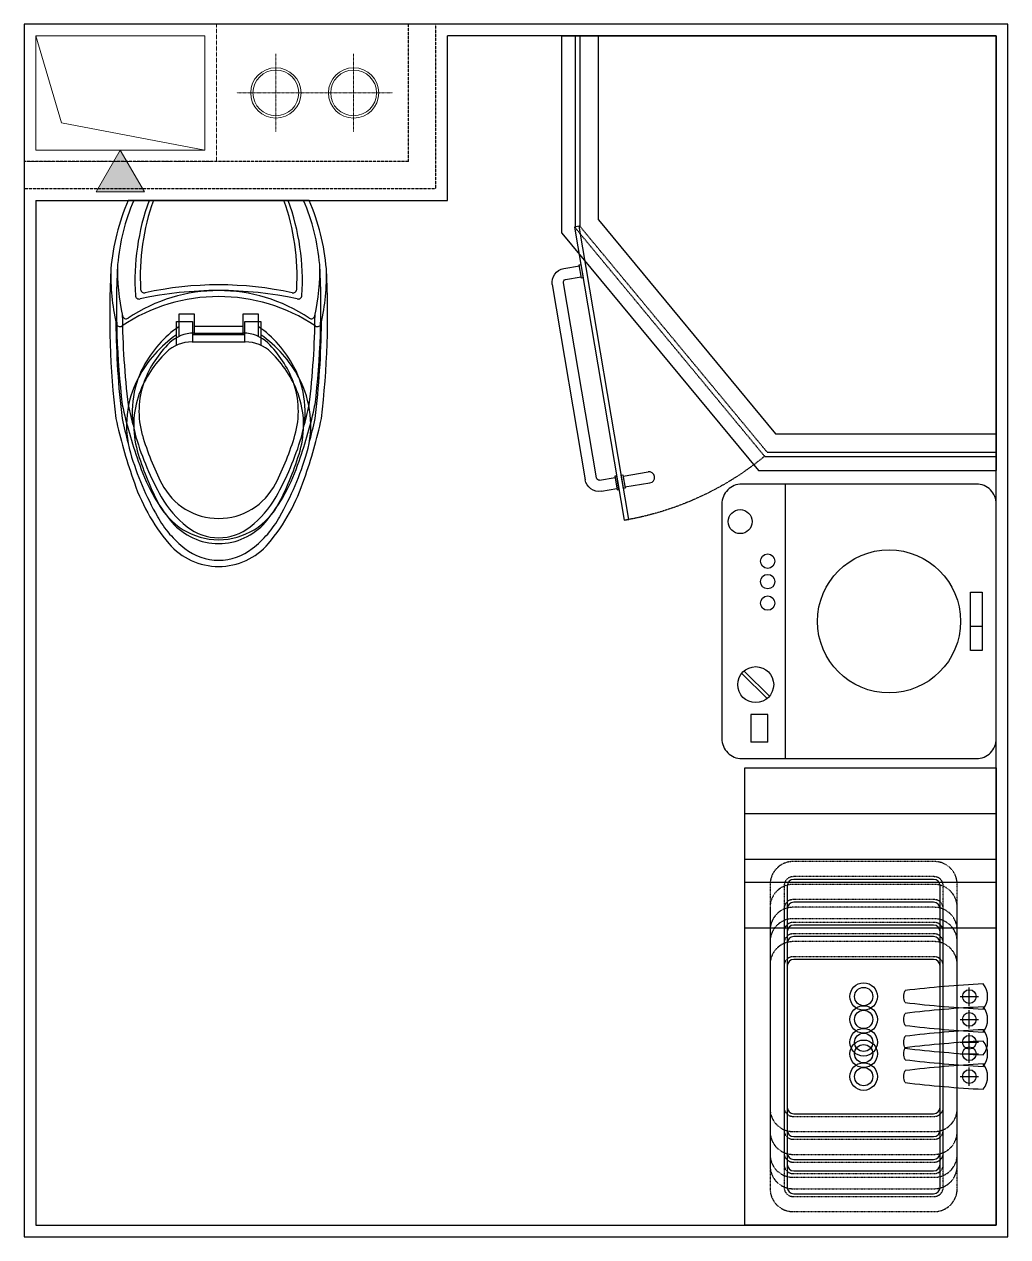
# Model space of a CAD drawing. Header units: millimetres. Extents: x 0 to 2150, y 0 to 2650.
import ezdxf

# ---------------------------------------------------------------- set-up
doc = ezdxf.new("R2010")
doc.units = ezdxf.units.MM
doc.linetypes.add('DASH', pattern=[0.35, 0.25, -0.1])
doc.linetypes.add('DASHED2', pattern=[0.375, 0.25, -0.125])
for name, color, linetype in [('.P-不到顶玻璃隔断', 75, 'Continuous'), ('.P-卫生间台阶', 43, 'Continuous'), ('.PF-洁具', 150, 'Continuous'), ('A-WALL-MOVE', 4, 'Continuous'), ('A-厨卫装修线', 145, 'Continuous'), ('Sunac_水盆', 150, 'Continuous'), ('Sunac_洗衣机', 141, 'Continuous'), ('Sunac_马桶', 150, 'Continuous')]:
    doc.layers.add(name, color=color, linetype=linetype)
doc.layers.add('A-排气道', color=12, linetype='Continuous', lineweight=18)
doc.layers.add('A-立管', color=80, linetype='Continuous', lineweight=18)

# ---------------------------------------------------------------- blocks, each defined once
blk = doc.blocks.new('立管')
at = {"layer": 'A-立管', "linetype": 'DASH', "ltscale": 0.2}
for p, q in [((0, 85), (0, -85)), ((-85, 0), (85, 0))]:
    blk.add_line(p, q, dxfattribs=at)
at = {"layer": 'A-立管'}
for radius in [55, 50]:
    blk.add_circle((0, 0), radius, dxfattribs=at)
blk = doc.blocks.new('Sunac_马桶750')
at = {"layer": 'Sunac_马桶'}
blk.add_line((185.7, 0), (-185.7, 0), dxfattribs=at)
at = {"layer": 'Sunac_马桶', "color": 250, "linetype": 'ByBlock'}
for p, q in [((-86.4, -248.2), (-53.3, -248.2)), ((-86.4, -297), (-86.4, -248.2)), ((-53.3, -248.2), (-53.3, -290)), ((53.3, -248.2), (86.4, -248.2)), ((53.3, -290), (53.3, -248.2)), ((86.4, -248.2), (86.4, -297)), ((-54.4, -290), (54.4, -290)), ((53.3, -275.4), (-53.3, -275.4))]:
    blk.add_line(p, q, dxfattribs=at)
at = {"layer": 'Sunac_马桶'}
for centre, radius, start, end in [((234.6, -180), 457.2, 156.8161, 175.0321), ((-234.6, -180), 457.2, 4.9679, 23.1839), ((1554.6, -234.6), 1778, 176.9639, 186.8656), ((239.2, -152.9), 460.3, 178.4417, 192.437), ((-239.2, -152.9), 460.3, 347.5629, 1.558), ((-1554.6, -234.6), 1778, 353.1344, 3.036), ((0, -552.7), 355.6, 56.167, 123.833), ((-202.4, -250.7), 7.94, 189.7713, 303.8331), ((202.4, -250.7), 7.94, 236.167, 350.2287), ((745.5, -241.8), 977.9, 192.1213, 199.5996), ((-745.5, -241.8), 977.9, 340.4004, 347.8787), ((199.3, -449.9), 393.7, 197.7237, 220.0528), ((-199.3, -449.9), 393.7, 319.9472, 342.2763), ((0, -615.1), 134.9, 220.8335, 319.1665)]:
    blk.add_arc(centre, radius, start, end, dxfattribs=at)
at = {"layer": 'Sunac_马桶', "color": 250, "linetype": 'ByBlock'}
for centre, radius, start, end in [((316.8, -165.3), 488.3, 160.2178, 183.4613), ((-316.8, -165.3), 488.3, 356.5386, 19.7822), ((0, -940.2), 755.6, 77.6962, 102.3038), ((-162.7, -194.2), 7.94, 184.2381, 282.304), ((162.7, -194.2), 7.94, 257.6962, 355.7619), ((1567.3, -234.6), 1778, 180.4947, 186.8656), ((-1567.3, -234.6), 1778, 353.1344, 359.5053), ((51.9, -476.4), 244, 124.5259, 152.5265), ((-54.4, -366.2), 76.2, 90, 133.9968), ((54.4, -366.2), 76.2, 46.0032, 90), ((-51.9, -476.4), 244, 27.4735, 55.4741), ((51.9, -476.4), 229.3, 133.9968, 159.4423), ((-51.9, -476.4), 229.3, 20.5577, 46.0032), ((16.8, -460.7), 205.7, 151.8794, 195.9425), ((-16.8, -460.7), 205.7, 344.0575, 28.1206), ((16.8, -460.7), 191, 160.1349, 195.9191), ((-16.8, -460.7), 191, 344.0809, 19.8651), ((745.1, -241.4), 965.2, 192.3041, 195.3816), ((-745.1, -241.4), 965.2, 344.6184, 347.6959), ((427.8, -336.2), 635, 196.5593, 209.3999), ((427.8, -336.2), 620.4, 196.5666, 207.1313), ((-427.8, -336.2), 620.4, 332.8687, 343.4334), ((-427.8, -336.2), 635, 330.6001, 343.4407), ((0, -555.4), 139.7, 207.1313, 332.8687), ((62.8, -542.3), 215.9, 209.3045, 232.3768), ((-62.8, -542.3), 215.9, 307.6232, 330.6955), ((0, -626.2), 111.1, 231.6356, 270), ((0, -626.2), 111.1, 270, 308.3644)]:
    blk.add_arc(centre, radius, start, end, dxfattribs=at)
blk = doc.blocks.new('Sunac_马桶800')
at = {"layer": 'Sunac_马桶'}
blk.add_line((198, 0), (-198, 0), dxfattribs=at)
at = {"layer": 'Sunac_马桶', "color": 250, "linetype": 'ByBlock'}
for p, q in [((-92.1, -264.8), (-56.9, -264.8)), ((-92.1, -316.8), (-92.1, -264.8)), ((-56.9, -264.8), (-56.9, -309.3)), ((56.9, -264.8), (92.1, -264.8)), ((56.9, -309.3), (56.9, -264.8)), ((92.1, -264.8), (92.1, -316.8)), ((-58.1, -309.3), (58.1, -309.3)), ((56.9, -293.7), (-56.9, -293.7))]:
    blk.add_line(p, q, dxfattribs=at)
at = {"layer": 'Sunac_马桶'}
for centre, radius, start, end in [((250.3, -192), 487.7, 156.8161, 175.0321), ((-250.3, -192), 487.7, 4.9679, 23.1839), ((1658.3, -250.2), 1896.5, 176.9639, 186.8656), ((255.2, -163.1), 491, 178.4417, 192.437), ((-255.2, -163.1), 491, 347.5629, 1.558), ((-1658.3, -250.2), 1896.5, 353.1344, 3.036), ((0, -589.5), 379.3, 56.167, 123.833), ((-215.9, -267.4), 8.47, 189.7713, 303.8331), ((215.9, -267.4), 8.47, 236.167, 350.2287), ((795.2, -257.9), 1043.1, 192.1213, 199.5996), ((-795.2, -257.9), 1043.1, 340.4004, 347.8787), ((212.5, -479.9), 419.9, 197.7237, 220.0528), ((-212.5, -479.9), 419.9, 319.9472, 342.2763), ((0, -656.1), 143.9, 220.8335, 319.1665)]:
    blk.add_arc(centre, radius, start, end, dxfattribs=at)
at = {"layer": 'Sunac_马桶', "color": 250, "linetype": 'ByBlock'}
for centre, radius, start, end in [((337.9, -176.3), 520.9, 160.2178, 183.4613), ((-337.9, -176.3), 520.9, 356.5386, 19.7822), ((-173.6, -207.1), 8.47, 184.2381, 282.304), ((0, -1002.9), 806, 77.6962, 102.3038), ((173.6, -207.1), 8.47, 257.6962, 355.7619), ((1671.8, -250.2), 1896.5, 180.4947, 186.8656), ((-1671.8, -250.2), 1896.5, 353.1344, 359.5053), ((55.4, -508.1), 260.2, 124.5259, 152.5265), ((-58.1, -390.6), 81.3, 90, 133.9968), ((58.1, -390.6), 81.3, 46.0032, 90), ((-55.4, -508.1), 260.2, 27.4735, 55.4741), ((55.4, -508.1), 244.6, 133.9968, 159.4423), ((-55.4, -508.1), 244.6, 20.5577, 46.0032), ((18, -491.5), 219.4, 151.8794, 195.9425), ((-18, -491.5), 219.4, 344.0575, 28.1206), ((18, -491.5), 203.7, 160.1349, 195.9191), ((-18, -491.5), 203.7, 344.0809, 19.8651), ((794.8, -257.5), 1029.5, 192.3041, 195.3816), ((-794.8, -257.5), 1029.5, 344.6184, 347.6959), ((456.3, -358.7), 677.3, 196.5593, 209.3999), ((456.3, -358.7), 661.7, 196.5666, 207.1313), ((-456.3, -358.7), 661.7, 332.8687, 343.4334), ((-456.3, -358.7), 677.3, 330.6001, 343.4407), ((0, -592.5), 149, 207.1313, 332.8687), ((67, -578.5), 230.3, 209.3045, 232.3768), ((-67, -578.5), 230.3, 307.6232, 330.6955), ((0, -667.9), 118.6, 231.6356, 270), ((0, -667.9), 118.6, 270, 308.3644)]:
    blk.add_arc(centre, radius, start, end, dxfattribs=at)
blk = doc.blocks.new('A$C3BE97A06')
at = {"layer": '.P-不到顶玻璃隔断', "color": 251, "ltscale": 0.2}
for p, q in [((-579, 59, 0), (-578.9, 3.7, 0)), ((-554.3, 3.7, 0), (-554.3, 59, 0)), ((-581.4, 3.7, 0), (-581.4, -0.3, 0)), ((-551.8, 3.7, 0), (-581.4, 3.7, 0)), ((-551.8, -0.3, 0), (-551.8, 3.7, 0)), ((-581.4, -0.3, 0), (-551.8, -0.3, 0)), ((-581.4, -14.1, 0), (-581.4, -10.1, 0)), ((-581.4, -10.1, 0), (-551.8, -10.1, 0)), ((-551.8, -14.1, 0), (-581.4, -14.1, 0)), ((-578.9, -48.7, 0), (-578.9, -14.1, 0)), ((-554.3, -48.7, 0), (-554.3, -14.1, 0)), ((-551.8, -10.1, 0), (-551.8, -14.1, 0)), ((-82.7, -10.1, 0), (-112.3, -10.1, 0)), ((-112.3, -10.1, 0), (-112.3, -14, 0)), ((-112.3, -14, 0), (-82.7, -14, 0)), ((-109.9, -48.6, 0), (-109.9, -14, 0)), ((-85.2, -48.6, 0), (-85.2, -14, 0)), ((-82.7, -14, 0), (-82.7, -10.1, 0)), ((-548.3, -54.6, 0), (-115.8, -54.5, 0)), ((-115.8, -79.2, 0), (-548.3, -79.3, 0))]:
    blk.add_line(p, q, dxfattribs=at)
at = {"layer": '.P-不到顶玻璃隔断', "ltscale": 0.2}
blk.add_lwpolyline([(0, 0), (0, -10.1), (-650, -10.1), (-650, 0)], close=True, dxfattribs=at)
at = {"layer": '.P-不到顶玻璃隔断', "color": 251, "linetype": 'DASH', "ltscale": 5}
blk.add_arc((5, -10.1, 0), 655, 150, 180, dxfattribs=at)
at = {"layer": '.P-不到顶玻璃隔断', "color": 251, "ltscale": 0.2, "extrusion": (-9.55725e-10, 2.71181e-09, -1)}
blk.add_ellipse((-566.6, 59, 0), major_axis=(-8.73, -8.73, 0), ratio=1, start_param=0.78526, end_param=3.926852, dxfattribs=at)
at = {"layer": '.P-不到顶玻璃隔断', "color": 251, "ltscale": 0.2, "extrusion": (-9.54974e-10, -2.71207e-09, 1)}
for centre, major_axis, start_param, end_param in [((-548.3, -48.7, 0), (-21.6, -21.6, 0), -0.78526, 0.785537), ((-548.3, -48.7, 0), (-4.19, -4.19, 0), -0.78526, 0.785537), ((-115.8, -48.6, 0), (-4.19, -4.19, 0), 0.785537, 2.356333), ((-115.8, -48.6, 0), (-21.6, 21.6, 0), 2.356333, 3.927129)]:
    blk.add_ellipse(centre, major_axis=major_axis, ratio=1, start_param=start_param, end_param=end_param, dxfattribs=at)
blk = doc.blocks.new('Sunac_钻石淋浴房1000')
at = {"layer": '.P-不到顶玻璃隔断'}
for p, q in [((-920, -420.5), (-920, 0)), ((-910, -416.9), (-910, 0)), ((-505.9, -920), (0, -920)), ((-501.2, -910), (0, -910))]:
    blk.add_line(p, q, dxfattribs=at)
at = {"layer": '.P-不到顶玻璃隔断', "color": 250, "linetype": 'DASH', "ltscale": 5}
for p, q in [((-505.9, -920), (-920, -420.5)), ((-501.2, -910), (-910, -416.9))]:
    blk.add_line(p, q, dxfattribs=at)
at = {"layer": '.P-卫生间台阶'}
for p, q in [((-950, -431.3), (-950, 0)), ((-870, -402.4), (-870, 0)), ((-870, -402.4), (-482.4, -870)), ((-950, -431.3), (-520, -950)), ((-482.4, -870), (0, -870)), ((-520, -950), (0, -950))]:
    blk.add_line(p, q, dxfattribs=at)
at = {"layer": 'A-厨卫装修线'}
blk.add_lwpolyline([(-950, 0), (0, 0), (0, -950)], dxfattribs=at)
at = {"layer": '.P-不到顶玻璃隔断', "ltscale": 0.2, "extrusion": (-5.4741e-12, 5.99506e-12, -1), "zscale": -1, "rotation": 80.40136691136775}
blk.add_blockref('A$C3BE97A06', (911.9, -416.6, 0), dxfattribs=at)
blk = doc.blocks.new('Sunac_洗衣机')
at = {"layer": 'Sunac_洗衣机', "color": 251}
for p, q in [((-461.4, 300), (-461.4, -300)), ((-30.7, -11.2), (-56.2, -11.2)), ((-501.3, -168.9), (-555.5, -114.7)), ((-496.1, -163.8), (-550.4, -109.5)), ((-499.8, -203.8), (-536.5, -203.8)), ((-536.5, -203.8), (-536.5, -264)), ((-499.8, -264), (-499.8, -203.8)), ((-499.8, -264), (-536.5, -264))]:
    blk.add_line(p, q, dxfattribs=at)
at = {"layer": 'Sunac_洗衣机'}
blk.add_lwpolyline([(-600, 256.4), (-600, -256.4, 0.414214), (-556.4, -300), (-43.6, -300, 0.414214), (0, -256.4), (0, 256.4, 0.414214), (-43.6, 300), (-556.4, 300, 0.414214)], format="xyb", close=True, dxfattribs=at)
at = {"layer": 'Sunac_洗衣机', "color": 251}
blk.add_lwpolyline([(-56.2, -64), (-56.2, 64), (-30.7, 64), (-30.7, -64)], close=True, dxfattribs=at)
for centre, radius in [((-560, 217.9), 26.2), ((-499.8, 131.5), 15.7), ((-234.5, 0), 156.4), ((-499.8, 86.9), 15.7), ((-499.8, 39.8), 15.7), ((-526, -138.3), 39.3)]:
    blk.add_circle(centre, radius, dxfattribs=at)
blk = doc.blocks.new('Sunac_台盆750')
at = {"layer": '.PF-洁具', "color": 250, "linetype": 'DASH', "ltscale": 0.5}
for p, q in [((-135.5, 670), (-444.5, 670)), ((-494.5, 620), (-494.5, 130)), ((-85.5, 130), (-85.5, 620)), ((-444.5, 80), (-135.5, 80))]:
    blk.add_line(p, q, dxfattribs=at)
at = {"layer": '.PF-洁具'}
for p, q in [((-457, 617), (-457, 133)), ((-137, 631), (-443, 631)), ((-123, 133), (-123, 617)), ((-443, 119), (-137, 119))]:
    blk.add_line(p, q, dxfattribs=at)
at = {"layer": '.PF-洁具', "color": 250, "linetype": 'ByBlock', "ltscale": 0.1}
blk.add_line((-79, 375), (-39, 375), dxfattribs=at)
at = {"layer": '.PF-洁具', "color": 250}
blk.add_line((-59, 355), (-59, 395), dxfattribs=at)
at = {"layer": '.PF-洁具', "color": 250, "linetype": 'DASH', "ltscale": 0.5}
blk.add_lwpolyline([(-136, 637), (-444, 637, 0.414214), (-464, 617), (-464, 133, 0.414214), (-444, 113), (-136, 113, 0.414214), (-116, 133), (-116, 617, 0.414214)], format="xyb", close=True, dxfattribs=at)
at = {"layer": '.PF-洁具'}
blk.add_lwpolyline([(-199.3, 361.9, -0.204812), (-199.3, 388.1, 253478688076.269409)], format="xyb", dxfattribs=at)
blk.add_circle((-290, 375), 30, dxfattribs=at)
at = {"layer": '.PF-洁具', "color": 250}
blk.add_circle((-290, 375), 20, dxfattribs=at)
at = {"layer": '.PF-洁具', "color": 250, "linetype": 'ByBlock', "ltscale": 0.1}
blk.add_circle((-59, 375), 15, dxfattribs=at)
at = {"layer": '.PF-洁具', "color": 250, "linetype": 'DASH', "ltscale": 0.5}
for centre, start, end in [((-444.5, 620), 90, 180), ((-135.5, 620), 0, 90), ((-444.5, 130), 180, 270), ((-135.5, 130), 270, 0)]:
    blk.add_arc(centre, 50, start, end, dxfattribs=at)
at = {"layer": '.PF-洁具'}
for centre, radius, start, end in [((-443, 617), 14, 90, 180), ((-137, 617), 14, 0, 90), ((103.4, -2168), 2574, 92.9494, 96.7547), ((103.4, 2918), 2574, 263.2453, 267.0506), ((-443, 133), 14, 180, 270), ((-137, 133), 14, 270, 0)]:
    blk.add_arc(centre, radius, start, end, dxfattribs=at)
at = {"layer": '.PF-洁具', "linetype": 'ByBlock', "ltscale": 0.1}
blk.add_arc((-62.1, 375), 43.1, 320.1519, 39.8481, dxfattribs=at)
at = {"layer": 'Sunac_水盆', "ltscale": 0.5}
blk.add_lwpolyline([(-550, 0), (-550, 750), (0, 750), (0, 0)], close=True, dxfattribs=at)
blk = doc.blocks.new('Sunac_台盆650')
at = {"layer": '.PF-洁具', "color": 250, "linetype": 'DASH', "ltscale": 0.5}
for p, q in [((-135.5, 620), (-444.5, 620)), ((-494.5, 570), (-494.5, 80)), ((-85.5, 80), (-85.5, 570)), ((-444.5, 30), (-135.5, 30))]:
    blk.add_line(p, q, dxfattribs=at)
at = {"layer": '.PF-洁具'}
for p, q in [((-457, 567), (-457, 83)), ((-137, 581), (-443, 581)), ((-123, 83), (-123, 567)), ((-443, 69), (-137, 69))]:
    blk.add_line(p, q, dxfattribs=at)
at = {"layer": '.PF-洁具', "color": 250}
blk.add_line((-59, 305), (-59, 345), dxfattribs=at)
at = {"layer": '.PF-洁具', "color": 250, "linetype": 'ByBlock', "ltscale": 0.1}
blk.add_line((-79, 325), (-39, 325), dxfattribs=at)
at = {"layer": '.PF-洁具', "color": 250, "linetype": 'DASH', "ltscale": 0.5}
blk.add_lwpolyline([(-136, 587), (-444, 587, 0.414214), (-464, 567), (-464, 83, 0.414214), (-444, 63), (-136, 63, 0.414214), (-116, 83), (-116, 567, 0.414214)], format="xyb", close=True, dxfattribs=at)
at = {"layer": '.PF-洁具'}
blk.add_lwpolyline([(-199.3, 311.9, -0.204812), (-199.3, 338.1, 253478688076.269409)], format="xyb", dxfattribs=at)
blk.add_circle((-290, 325), 30, dxfattribs=at)
at = {"layer": '.PF-洁具', "color": 250}
blk.add_circle((-290, 325), 20, dxfattribs=at)
at = {"layer": '.PF-洁具', "color": 250, "linetype": 'ByBlock', "ltscale": 0.1}
blk.add_circle((-59, 325), 15, dxfattribs=at)
at = {"layer": '.PF-洁具', "color": 250, "linetype": 'DASH', "ltscale": 0.5}
for centre, start, end in [((-444.5, 570), 90, 180), ((-135.5, 570), 0, 90), ((-444.5, 80), 180, 270), ((-135.5, 80), 270, 0)]:
    blk.add_arc(centre, 50, start, end, dxfattribs=at)
at = {"layer": '.PF-洁具'}
for centre, radius, start, end in [((-443, 567), 14, 90, 180), ((-137, 567), 14, 0, 90), ((103.4, -2218), 2574, 92.9494, 96.7547), ((103.4, 2868), 2574, 263.2453, 267.0506), ((-443, 83), 14, 180, 270), ((-137, 83), 14, 270, 0)]:
    blk.add_arc(centre, radius, start, end, dxfattribs=at)
at = {"layer": '.PF-洁具', "linetype": 'ByBlock', "ltscale": 0.1}
blk.add_arc((-62.1, 325), 43.1, 320.1519, 39.8481, dxfattribs=at)
at = {"layer": 'Sunac_水盆', "ltscale": 0.5}
blk.add_lwpolyline([(-550, 0), (-550, 650), (0, 650), (0, 0)], close=True, dxfattribs=at)
blk = doc.blocks.new('Sunac_台盆800')
at = {"layer": '.PF-洁具', "color": 250, "linetype": 'DASH', "ltscale": 0.5}
for p, q in [((-135.5, 695), (-444.5, 695)), ((-494.5, 645), (-494.5, 155)), ((-85.5, 155), (-85.5, 645)), ((-444.5, 105), (-135.5, 105))]:
    blk.add_line(p, q, dxfattribs=at)
at = {"layer": '.PF-洁具'}
for p, q in [((-457, 642), (-457, 158)), ((-137, 656), (-443, 656)), ((-123, 158), (-123, 642)), ((-443, 144), (-137, 144))]:
    blk.add_line(p, q, dxfattribs=at)
at = {"layer": '.PF-洁具', "color": 250, "linetype": 'ByBlock', "ltscale": 0.1}
blk.add_line((-79, 400), (-39, 400), dxfattribs=at)
at = {"layer": '.PF-洁具', "color": 250}
blk.add_line((-59, 380), (-59, 420), dxfattribs=at)
at = {"layer": '.PF-洁具', "color": 250, "linetype": 'DASH', "ltscale": 0.5}
blk.add_lwpolyline([(-136, 662), (-444, 662, 0.414214), (-464, 642), (-464, 158, 0.414214), (-444, 138), (-136, 138, 0.414214), (-116, 158), (-116, 642, 0.414214)], format="xyb", close=True, dxfattribs=at)
at = {"layer": '.PF-洁具'}
blk.add_lwpolyline([(-199.3, 386.9, -0.204812), (-199.3, 413.1, 253478688076.269409)], format="xyb", dxfattribs=at)
blk.add_circle((-290, 400), 30, dxfattribs=at)
at = {"layer": '.PF-洁具', "color": 250}
blk.add_circle((-290, 400), 20, dxfattribs=at)
at = {"layer": '.PF-洁具', "color": 250, "linetype": 'ByBlock', "ltscale": 0.1}
blk.add_circle((-59, 400), 15, dxfattribs=at)
at = {"layer": '.PF-洁具', "color": 250, "linetype": 'DASH', "ltscale": 0.5}
for centre, start, end in [((-444.5, 645), 90, 180), ((-135.5, 645), 0, 90), ((-444.5, 155), 180, 270), ((-135.5, 155), 270, 0)]:
    blk.add_arc(centre, 50, start, end, dxfattribs=at)
at = {"layer": '.PF-洁具'}
for centre, radius, start, end in [((-443, 642), 14, 90, 180), ((-137, 642), 14, 0, 90), ((103.4, -2143), 2574, 92.9494, 96.7547), ((103.4, 2943), 2574, 263.2453, 267.0506), ((-443, 158), 14, 180, 270), ((-137, 158), 14, 270, 0)]:
    blk.add_arc(centre, radius, start, end, dxfattribs=at)
at = {"layer": '.PF-洁具', "linetype": 'ByBlock', "ltscale": 0.1}
blk.add_arc((-62.1, 400), 43.1, 320.1519, 39.8481, dxfattribs=at)
at = {"layer": 'Sunac_水盆', "ltscale": 0.5}
blk.add_lwpolyline([(-550, 0), (-550, 800), (0, 800), (0, 0)], close=True, dxfattribs=at)
blk = doc.blocks.new('Sunac_台盆900')
at = {"layer": '.PF-洁具', "color": 250, "linetype": 'DASH', "ltscale": 0.5}
for p, q in [((-135.5, 745), (-444.5, 745)), ((-494.5, 695), (-494.5, 205)), ((-85.5, 205), (-85.5, 695)), ((-444.5, 155), (-135.5, 155))]:
    blk.add_line(p, q, dxfattribs=at)
at = {"layer": '.PF-洁具'}
for p, q in [((-457, 692), (-457, 208)), ((-137, 706), (-443, 706)), ((-123, 208), (-123, 692)), ((-443, 194), (-137, 194))]:
    blk.add_line(p, q, dxfattribs=at)
at = {"layer": '.PF-洁具', "color": 250}
blk.add_line((-59, 430), (-59, 470), dxfattribs=at)
at = {"layer": '.PF-洁具', "color": 250, "linetype": 'ByBlock', "ltscale": 0.1}
blk.add_line((-79, 450), (-39, 450), dxfattribs=at)
at = {"layer": '.PF-洁具', "color": 250, "linetype": 'DASH', "ltscale": 0.5}
blk.add_lwpolyline([(-136, 712), (-444, 712, 0.414214), (-464, 692), (-464, 208, 0.414214), (-444, 188), (-136, 188, 0.414214), (-116, 208), (-116, 692, 0.414214)], format="xyb", close=True, dxfattribs=at)
at = {"layer": '.PF-洁具'}
blk.add_lwpolyline([(-199.3, 436.9, -0.204812), (-199.3, 463.1, 253478688076.269409)], format="xyb", dxfattribs=at)
blk.add_circle((-290, 450), 30, dxfattribs=at)
at = {"layer": '.PF-洁具', "color": 250}
blk.add_circle((-290, 450), 20, dxfattribs=at)
at = {"layer": '.PF-洁具', "color": 250, "linetype": 'ByBlock', "ltscale": 0.1}
blk.add_circle((-59, 450), 15, dxfattribs=at)
at = {"layer": '.PF-洁具', "color": 250, "linetype": 'DASH', "ltscale": 0.5}
for centre, start, end in [((-444.5, 695), 90, 180), ((-135.5, 695), 0, 90), ((-444.5, 205), 180, 270), ((-135.5, 205), 270, 0)]:
    blk.add_arc(centre, 50, start, end, dxfattribs=at)
at = {"layer": '.PF-洁具'}
for centre, radius, start, end in [((-443, 692), 14, 90, 180), ((-137, 692), 14, 0, 90), ((103.4, -2093), 2574, 92.9494, 96.7547), ((103.4, 2993), 2574, 263.2453, 267.0506), ((-443, 208), 14, 180, 270), ((-137, 208), 14, 270, 0)]:
    blk.add_arc(centre, radius, start, end, dxfattribs=at)
at = {"layer": '.PF-洁具', "linetype": 'ByBlock', "ltscale": 0.1}
blk.add_arc((-62.1, 450), 43.1, 320.1519, 39.8481, dxfattribs=at)
at = {"layer": 'Sunac_水盆', "ltscale": 0.5}
blk.add_lwpolyline([(-550, 0), (-550, 900), (0, 900), (0, 0)], close=True, dxfattribs=at)
blk = doc.blocks.new('Sunac_台盆1000')
at = {"layer": '.PF-洁具', "color": 250, "linetype": 'DASH', "ltscale": 0.5}
for p, q in [((-135.5, 795), (-444.5, 795)), ((-494.5, 745), (-494.5, 255)), ((-85.5, 255), (-85.5, 745)), ((-444.5, 205), (-135.5, 205))]:
    blk.add_line(p, q, dxfattribs=at)
at = {"layer": '.PF-洁具'}
for p, q in [((-137, 756), (-443, 756)), ((-457, 742), (-457, 258)), ((-123, 258), (-123, 742)), ((-443, 244), (-137, 244))]:
    blk.add_line(p, q, dxfattribs=at)
at = {"layer": '.PF-洁具', "color": 250}
blk.add_line((-59, 480), (-59, 520), dxfattribs=at)
at = {"layer": '.PF-洁具', "color": 250, "linetype": 'ByBlock', "ltscale": 0.1}
blk.add_line((-79, 500), (-39, 500), dxfattribs=at)
at = {"layer": '.PF-洁具', "color": 250, "linetype": 'DASH', "ltscale": 0.5}
blk.add_lwpolyline([(-136, 762), (-444, 762, 0.414214), (-464, 742), (-464, 258, 0.414214), (-444, 238), (-136, 238, 0.414214), (-116, 258), (-116, 742, 0.414214)], format="xyb", close=True, dxfattribs=at)
at = {"layer": '.PF-洁具'}
blk.add_lwpolyline([(-199.3, 486.9, -0.204812), (-199.3, 513.1, 253478688076.269409)], format="xyb", dxfattribs=at)
blk.add_circle((-290, 500), 30, dxfattribs=at)
at = {"layer": '.PF-洁具', "color": 250}
blk.add_circle((-290, 500), 20, dxfattribs=at)
at = {"layer": '.PF-洁具', "color": 250, "linetype": 'ByBlock', "ltscale": 0.1}
blk.add_circle((-59, 500), 15, dxfattribs=at)
at = {"layer": '.PF-洁具', "color": 250, "linetype": 'DASH', "ltscale": 0.5}
for centre, start, end in [((-444.5, 745), 90, 180), ((-135.5, 745), 0, 90), ((-444.5, 255), 180, 270), ((-135.5, 255), 270, 0)]:
    blk.add_arc(centre, 50, start, end, dxfattribs=at)
at = {"layer": '.PF-洁具'}
for centre, radius, start, end in [((-443, 742), 14, 90, 180), ((-137, 742), 14, 0, 90), ((103.4, -2043), 2574, 92.9494, 96.7547), ((103.4, 3043), 2574, 263.2453, 267.0506), ((-443, 258), 14, 180, 270), ((-137, 258), 14, 270, 0)]:
    blk.add_arc(centre, radius, start, end, dxfattribs=at)
at = {"layer": '.PF-洁具', "linetype": 'ByBlock', "ltscale": 0.1}
blk.add_arc((-62.1, 500), 43.1, 320.1519, 39.8481, dxfattribs=at)
at = {"layer": 'Sunac_水盆', "ltscale": 0.5}
blk.add_lwpolyline([(-550, 0), (-550, 1000), (0, 1000), (0, 0)], close=True, dxfattribs=at)

msp = doc.modelspace()

# ---------------------------------------------------------------- hatches: boundary and pattern name
at = {"layer": 'A-排气道', "ltscale": 0.5}
msp.add_hatch(color=256, dxfattribs=at).paths.add_polyline_path([(210, 2375), (262.6, 2283.9), (157.4, 2283.9)])

# ---------------------------------------------------------------- linework, layer by layer
at = {"layer": 'A-WALL-MOVE', "linetype": 'DASH'}
for p, q in [((840, 2350), (840, 2650)), ((900, 2290), (900, 2650)), ((840, 2350), (0, 2350)), ((900, 2290), (0, 2290))]:
    msp.add_line(p, q, dxfattribs=at)
at = {"layer": 'A-WALL-MOVE'}
msp.add_lwpolyline([(0, 0), (2150, 0), (2150, 2650), (0, 2650)], close=True, dxfattribs=at)
at = {"layer": 'A-厨卫装修线', "color": 6}
for points in [[(25, 2265), (25, 25), (2125, 25), (2125, 2625), (925, 2625)], [(25, 2265), (925, 2265), (925, 2625)]]:
    msp.add_lwpolyline(points, dxfattribs=at)
at = {"layer": 'A-排气道', "linetype": 'DASHED2'}
msp.add_lwpolyline([(420, 2350), (0, 2350), (0, 2650), (420, 2650)], close=True, dxfattribs=at)
at = {"layer": 'A-排气道', "ltscale": 0.5}
for points in [[(395, 2375), (25, 2375), (25, 2625), (395, 2625)], [(210, 2375), (262.6, 2283.9), (157.4, 2283.9)]]:
    msp.add_lwpolyline(points, close=True, dxfattribs=at)
msp.add_lwpolyline([(395, 2375), (81.2, 2434.5), (25, 2625)], dxfattribs=at)

# ---------------------------------------------------------------- block references
for name, p in [('Sunac_钻石淋浴房1000', (2125, 2625)), ('Sunac_马桶750', (425, 2265)), ('Sunac_洗衣机', (2125, 1345)), ('Sunac_台盆1000', (2125, 25)), ('Sunac_台盆900', (2125, 25)), ('Sunac_台盆800', (2125, 25)), ('Sunac_台盆750', (2125, 25)), ('Sunac_台盆650', (2125, 25))]:
    msp.add_blockref(name, p)
at = {"rotation": 359.9965763996149}
msp.add_blockref('Sunac_马桶800', (425, 2265), dxfattribs=at)
at = {"layer": 'A-立管', "rotation": 269.9862317771544}
for p in [(550, 2500), (720, 2500)]:
    msp.add_blockref('立管', p, dxfattribs=at)

doc.saveas('drawing.dxf')
